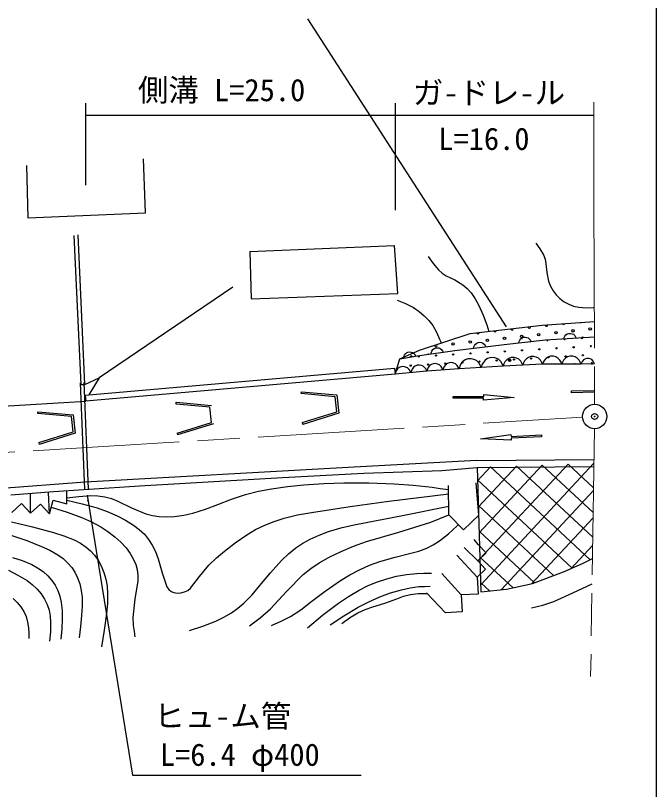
# Model space of a CAD drawing. Units: millimetres, scale not verified. Extents: x 40000 to 680000, y 20000 to 380000.
# Drawn here: x 526411 to 579000, y 260075 to 323574 of the extents above; entities that cross this region are included whole.
import ezdxf
from ezdxf.enums import TextEntityAlignment as Align

# ---------------------------------------------------------------- set-up
doc = ezdxf.new("R2010")
doc.units = ezdxf.units.MM
doc.header["$LTSCALE"] = 1000
doc.header["$PDMODE"] = 32
doc.header["$PDSIZE"] = 500
doc.linetypes.add('CHAIN', pattern=[18.5, 12, -1.5, 3.5, -1.5])
for name, color, linetype, lineweight in [('M-BGD', 7, 'Continuous', 25), ('M-BMK', 2, 'CHAIN', 13), ('M-BMK-SRVR', 3, 'Continuous', 25), ('M-STR-STRC', 7, 'Continuous', 25), ('M-TTL-BAND', 7, 'Continuous', 25)]:
    doc.layers.add(name, color=color, linetype=linetype, lineweight=lineweight)
doc.layers.add('M-OTRS', color=6, linetype='Continuous')
doc.styles.add('ＭＳ ゴシック', font='')
doc.styles.get('ＭＳ ゴシック').set_extended_font_data('MS Gothic')

msp = doc.modelspace()

# ---------------------------------------------------------------- linework, layer by layer
at = {"layer": 'M-BGD'}
for p, q in [((532184, 309656), (532184, 316391)), ((557547, 316391), (557547, 307614)), ((532184, 315391), (557547, 315391)), ((557547, 315391), (573871, 315391)), ((537087, 307389), (536918, 311826)), ((527311, 311280), (527438, 306968)), ((527438, 306968), (537087, 307389)), ((531202, 305515), (531760, 293303)), ((532107, 293303), (531549, 305585)), ((569086, 304907), (569431, 304437)), ((545628, 304209), (557518, 304715)), ((545628, 304209), (545755, 300316)), ((557770, 300779), (557518, 304715)), ((569431, 304437), (569722, 303939)), ((560272, 303790), (560669, 303226)), ((569722, 303939), (569853, 303582)), ((569853, 303582), (569930, 303197)), ((560669, 303226), (561110, 302705)), ((569930, 303197), (570005, 302486)), ((561110, 302705), (561411, 302437)), ((561411, 302437), (561756, 302210)), ((570005, 302486), (570141, 301773)), ((561756, 302210), (562451, 301875)), ((562451, 301875), (563116, 301488)), ((570141, 301773), (570297, 301369)), ((544249, 301291), (533275, 293853)), ((563116, 301488), (563469, 301179)), ((563469, 301179), (563782, 300824)), ((570297, 301369), (570508, 300991)), ((570508, 300991), (570765, 300653)), ((545755, 300316), (557770, 300779)), ((563782, 300824), (564130, 300323)), ((570765, 300653), (571069, 300354)), ((571069, 300354), (571420, 300094)), ((557735, 300221), (558419, 299942)), ((558419, 299942), (559077, 299607)), ((564130, 300323), (564426, 299791)), ((564426, 299791), (564780, 298996)), ((571420, 300094), (571804, 299884)), ((571804, 299884), (572201, 299733)), ((572201, 299733), (572620, 299638)), ((559077, 299607), (559528, 299303)), ((559528, 299303), (559952, 298943)), ((572620, 299638), (573215, 299597)), ((573215, 299597), (573827, 299615)), ((573827, 299615), (573857, 299617)), ((573857, 299617), (573897, 299619)), ((559952, 298943), (560319, 298555)), ((560319, 298555), (560637, 298129)), ((564780, 298996), (565076, 298183)), ((569616, 298171), (573901, 298475)), ((560637, 298129), (560948, 297583)), ((563711, 297473), (569616, 298171)), ((565076, 298183), (565165, 297920)), ((565165, 297920), (565253, 297655)), ((559563, 296109), (563711, 297473)), ((560948, 297583), (561205, 297007)), ((567966, 297127), (568079, 297175)), ((568079, 297175), (568233, 297192)), ((568233, 297192), (568354, 297170)), ((569890, 296953), (573905, 297199)), ((571431, 297163), (571485, 297264)), ((571485, 297264), (571573, 297379)), ((571573, 297379), (571679, 297446)), ((571679, 297446), (571794, 297488)), ((571794, 297488), (571949, 297498)), ((571949, 297498), (572068, 297470)), ((572068, 297470), (572182, 297417)), ((572182, 297417), (572286, 297313)), ((572286, 297313), (572352, 297219)), ((572352, 297219), (572396, 297107)), ((561205, 297007), (561269, 296850)), ((561269, 296850), (561333, 296692)), ((562463, 296092), (566514, 296584)), ((564066, 296500), (564147, 296621)), ((564147, 296621), (564249, 296694)), ((564249, 296694), (564361, 296743)), ((564361, 296743), (564515, 296761)), ((564515, 296761), (564636, 296741)), ((564636, 296741), (564752, 296695)), ((564752, 296695), (564862, 296597)), ((564862, 296597), (564934, 296508)), ((566514, 296584), (569890, 296953)), ((567705, 296714), (567732, 296833)), ((567732, 296833), (567781, 296936)), ((567781, 296936), (567863, 297056)), ((567863, 297056), (567966, 297127)), ((568354, 297170), (568470, 297122)), ((568470, 297122), (568579, 297023)), ((568579, 297023), (568649, 296933)), ((568649, 296933), (568699, 296823)), ((571398, 297046), (571431, 297163)), ((557952, 295415), (559563, 296109)), ((558492, 295897), (558602, 295952)), ((558602, 295952), (558755, 295978)), ((558755, 295978), (558876, 295964)), ((558876, 295964), (558995, 295923)), ((558995, 295923), (559110, 295832)), ((559547, 295692), (562463, 296092)), ((560510, 295824), (560534, 295943)), ((560534, 295943), (560580, 296048)), ((560580, 296048), (560659, 296170)), ((560659, 296170), (560760, 296244)), ((560760, 296244), (560872, 296295)), ((560872, 296295), (561025, 296316)), ((561025, 296316), (561146, 296297)), ((561146, 296297), (561263, 296253)), ((561263, 296253), (561375, 296157)), ((561375, 296157), (561448, 296069)), ((561448, 296069), (561500, 295960)), ((563992, 296277), (564018, 296396)), ((564018, 296396), (564066, 296500)), ((564934, 296508), (564985, 296398)), ((557547, 294143), (557952, 295415)), ((557952, 295415), (559547, 295692)), ((558257, 295468), (558277, 295588)), ((558277, 295588), (558319, 295695)), ((558319, 295695), (558394, 295819)), ((558394, 295819), (558492, 295897)), ((559110, 295832), (559186, 295746)), ((559186, 295746), (559242, 295639)), ((563312, 295313), (563119, 295193)), ((563521, 295394), (563312, 295313)), ((563801, 295411), (563521, 295394)), ((564018, 295355), (563801, 295411)), ((564224, 295259), (564018, 295355)), ((564930, 295301), (564765, 295091)), ((565122, 295421), (564930, 295301)), ((565331, 295502), (565122, 295421)), ((565612, 295519), (565331, 295502)), ((565829, 295463), (565612, 295519)), ((566034, 295367), (565829, 295463)), ((566223, 295178), (566034, 295367)), ((566711, 295338), (566563, 295154)), ((566884, 295443), (566711, 295338)), ((567071, 295513), (566884, 295443)), ((567320, 295525), (567071, 295513)), ((567512, 295474), (567320, 295525)), ((567694, 295385), (567512, 295474)), ((567860, 295216), (567694, 295385)), ((568323, 295415), (568174, 295231)), ((568495, 295521), (568323, 295415)), ((568682, 295590), (568495, 295521)), ((568931, 295602), (568682, 295590)), ((569124, 295551), (568931, 295602)), ((569306, 295463), (569124, 295551)), ((569471, 295293), (569306, 295463)), ((569575, 295140), (569471, 295293)), ((569799, 295294), (569708, 295140)), ((569953, 295468), (569799, 295294)), ((570126, 295563), (569953, 295468)), ((570312, 295622), (570126, 295563)), ((570557, 295622), (570312, 295622)), ((570743, 295563), (570557, 295622)), ((570917, 295468), (570743, 295563)), ((571071, 295294), (570917, 295468)), ((571166, 295140), (571071, 295294)), ((571379, 295294), (571288, 295140)), ((571533, 295468), (571379, 295294)), ((571707, 295563), (571533, 295468)), ((571893, 295622), (571707, 295563)), ((572138, 295622), (571893, 295622)), ((572323, 295563), (572138, 295622)), ((572497, 295468), (572323, 295563)), ((572651, 295295), (572497, 295468)), ((572746, 295141), (572651, 295295)), ((573011, 295321), (572907, 295197)), ((573131, 295391), (573011, 295321)), ((573260, 295436), (573131, 295391)), ((573431, 295441), (573260, 295436)), ((573562, 295403), (573431, 295441)), ((573686, 295340), (573562, 295403)), ((573797, 295222), (573686, 295340)), ((532140, 292433), (557504, 294641)), ((557504, 294641), (557547, 294143)), ((557896, 294683), (557760, 294590)), ((558045, 294747), (557896, 294683)), ((558248, 294767), (558045, 294747)), ((558406, 294734), (558248, 294767)), ((558558, 294669), (558406, 294734)), ((558699, 294538), (558558, 294669)), ((559067, 294720), (558954, 294564)), ((559203, 294813), (559067, 294720)), ((559352, 294877), (559203, 294813)), ((559555, 294897), (559352, 294877)), ((559713, 294863), (559555, 294897)), ((559865, 294799), (559713, 294863)), ((560006, 294668), (559865, 294799)), ((560098, 294549), (560006, 294668)), ((560271, 294693), (560204, 294559)), ((560389, 294847), (560271, 294693)), ((560529, 294936), (560389, 294847)), ((560680, 294996), (560529, 294936)), ((560885, 295011), (560680, 294996)), ((561043, 294972), (560885, 295011)), ((561194, 294903), (561043, 294972)), ((561333, 294767), (561194, 294903)), ((561421, 294644), (561333, 294767)), ((561481, 294495), (561421, 294644)), ((561523, 294651), (561481, 294495)), ((561590, 294785), (561523, 294651)), ((561709, 294939), (561590, 294785)), ((561848, 295028), (561709, 294939)), ((562000, 295089), (561848, 295028)), ((562204, 295103), (562000, 295089)), ((562363, 295064), (562204, 295103)), ((562514, 294995), (562363, 295064)), ((562653, 294859), (562514, 294995)), ((562741, 294736), (562653, 294859)), ((562801, 294588), (562741, 294736)), ((566422, 294804), (562801, 294588)), ((562861, 294800), (562801, 294588)), ((562954, 294983), (562861, 294800)), ((563119, 295193), (562954, 294983)), ((564412, 295070), (564224, 295259)), ((564531, 294900), (564412, 295070)), ((564611, 294696), (564531, 294900)), ((564672, 294908), (564611, 294696)), ((564765, 295091), (564672, 294908)), ((566342, 295008), (566223, 295178)), ((566422, 294804), (566342, 295008)), ((566478, 294992), (566422, 294804)), ((569645, 294958), (566422, 294804)), ((566563, 295154), (566478, 294992)), ((567964, 295063), (567860, 295216)), ((568033, 294881), (567964, 295063)), ((568089, 295069), (568033, 294881)), ((568174, 295231), (568089, 295069)), ((569645, 294958), (569575, 295140)), ((569708, 295140), (569645, 294958)), ((572806, 294959), (569645, 294958)), ((571225, 294958), (571166, 295140)), ((571288, 295140), (571225, 294958)), ((572806, 294959), (572746, 295141)), ((572846, 295087), (572806, 294959)), ((573912, 294990), (572806, 294959)), ((572907, 295197), (572846, 295087)), ((573866, 295116), (573797, 295222)), ((573912, 294990), (573866, 295116)), ((557547, 294143), (532184, 291935)), ((560162, 294403), (557547, 294143)), ((557585, 294299), (557547, 294143)), ((557647, 294434), (557585, 294299)), ((557760, 294590), (557647, 294434)), ((558790, 294419), (558699, 294538)), ((558854, 294273), (558790, 294419)), ((558892, 294429), (558854, 294273)), ((558954, 294564), (558892, 294429)), ((560162, 294403), (560098, 294549)), ((562801, 294588), (560162, 294403)), ((560204, 294559), (560162, 294403)), ((531730, 293450), (532071, 284696)), ((532029, 293462), (532371, 284708)), ((532107, 293303), (533275, 293853)), ((533275, 293853), (532428, 292458)), ((531760, 293303), (532107, 293303)), ((532140, 292433), (532184, 291935)), ((523241, 291410), (532184, 291935)), ((564232, 287063), (553717, 286494)), ((564232, 287063), (573875, 287162)), ((553717, 286494), (532133, 285277)), ((561393, 286234), (564294, 286501)), ((564294, 286501), (573866, 286578)), ((564294, 286501), (564598, 276303)), ((565386, 286539), (564327, 285403)), ((567506, 286613), (564390, 283272)), ((569626, 286688), (564454, 281140)), ((571746, 286762), (564518, 279009)), ((573866, 286836), (564581, 276877)), ((573547, 278931), (565386, 286539)), ((573772, 280771), (567506, 286613)), ((573803, 282793), (569626, 286688)), ((573835, 284815), (571746, 286762)), ((548326, 285664), (554995, 286032)), ((554995, 286032), (561393, 286234)), ((532133, 285277), (521927, 284537)), ((536593, 284994), (543161, 285362)), ((543161, 285362), (548326, 285664)), ((550062, 285078), (551699, 285187)), ((551699, 285187), (553345, 285236)), ((553345, 285236), (555412, 285223)), ((555412, 285223), (557490, 285149)), ((557490, 285149), (559044, 285042)), ((564411, 282592), (564192, 285248)), ((572083, 278244), (564325, 285478)), ((526027, 284258), (529526, 284526)), ((529526, 284526), (532028, 284693)), ((530633, 283505), (530632, 284564)), ((532028, 284693), (532461, 284727)), ((532461, 284727), (536593, 284994)), ((545291, 284274), (546339, 284543)), ((546339, 284543), (547409, 284754)), ((547409, 284754), (548726, 284945)), ((548726, 284945), (550062, 285078)), ((559044, 285042), (560592, 284875)), ((560592, 284875), (561264, 284781)), ((561264, 284781), (561945, 284676)), ((561969, 282617), (561941, 285004)), ((573831, 284600), (566243, 276460)), ((527655, 282743), (527654, 284342)), ((529199, 282688), (529132, 284453)), ((530632, 284003), (531616, 284125)), ((531616, 284125), (532596, 284187)), ((532286, 284216), (536023, 261246)), ((532596, 284187), (533170, 284168)), ((533170, 284168), (533741, 284088)), ((533741, 284088), (534277, 283943)), ((534277, 283943), (534801, 283738)), ((543003, 283458), (544136, 283894)), ((544136, 283894), (545291, 284274)), ((557037, 283726), (559492, 284032)), ((559492, 284032), (561949, 284330)), ((526110, 282798), (526910, 283542)), ((526910, 283542), (527655, 282743)), ((527655, 282743), (528454, 283488)), ((528454, 283488), (529199, 282688)), ((529199, 282688), (529507, 283813)), ((529351, 283243), (530638, 282835)), ((529507, 283813), (530633, 283505)), ((530633, 283801), (531882, 283518)), ((531882, 283518), (533112, 283177)), ((532369, 283710), (532350, 283824)), ((534801, 283738), (535932, 283190)), ((541993, 283072), (543003, 283458)), ((550693, 282811), (553863, 283299)), ((553863, 283299), (557037, 283726)), ((558153, 282547), (561961, 283308)), ((570547, 277626), (564388, 283368)), ((530638, 282835), (531903, 282371)), ((533112, 283177), (533938, 282886)), ((533938, 282886), (534744, 282538)), ((535932, 283190), (537099, 282692)), ((537099, 282692), (537641, 282549)), ((539450, 282465), (540221, 282576)), ((540221, 282576), (540969, 282744)), ((540969, 282744), (541993, 283072)), ((548442, 282323), (549559, 282596)), ((549559, 282596), (550693, 282811)), ((561233, 282307), (561969, 282617)), ((563177, 281384), (561969, 282617)), ((564411, 282592), (563177, 281384)), ((526089, 282045), (527811, 281634)), ((531903, 282371), (532660, 282033)), ((532660, 282033), (533401, 281636)), ((534744, 282538), (535430, 282180)), ((535430, 282180), (536103, 281760)), ((537641, 282549), (538197, 282465)), ((538197, 282465), (538822, 282435)), ((538822, 282435), (539450, 282465)), ((546866, 281763), (547644, 282071)), ((547644, 282071), (548442, 282323)), ((554341, 281828), (558153, 282547)), ((557857, 281186), (560492, 282012)), ((560492, 282012), (561233, 282307)), ((573797, 282363), (568754, 276954)), ((527811, 281634), (529542, 281158)), ((533401, 281636), (534000, 281251)), ((536103, 281760), (536565, 281411)), ((536565, 281411), (536982, 281021)), ((545385, 280970), (546112, 281394)), ((546112, 281394), (546866, 281763)), ((552086, 281233), (553210, 281561)), ((553210, 281561), (554341, 281828)), ((561926, 281056), (562648, 281704)), ((562648, 281704), (562701, 281753)), ((562701, 281753), (562761, 281808)), ((526120, 280907), (527337, 280496)), ((529542, 281158), (530388, 280882)), ((530388, 280882), (531222, 280546)), ((534000, 281251), (534573, 280811)), ((534573, 280811), (535047, 280374)), ((536982, 281021), (537335, 280587)), ((544445, 280320), (545385, 280970)), ((550589, 280625), (551319, 280954)), ((551319, 280954), (552086, 281233)), ((555203, 280418), (557857, 281186)), ((561183, 280470), (561926, 281056)), ((568987, 277030), (564450, 281259)), ((527337, 280496), (528541, 280025)), ((531222, 280546), (531732, 280282)), ((531732, 280282), (532213, 279964)), ((535047, 280374), (535482, 279891)), ((537335, 280587), (537628, 280131)), ((537628, 280131), (537890, 279590)), ((543547, 279625), (544445, 280320)), ((549411, 279896), (549983, 280285)), ((549983, 280285), (550589, 280625)), ((553122, 279615), (554146, 280043)), ((554146, 280043), (555203, 280418)), ((560159, 279877), (560685, 280146)), ((560685, 280146), (561183, 280470)), ((564369, 280175), (564030, 280589)), ((564369, 280175), (565018, 279488)), ((573762, 280126), (571958, 278191)), ((528541, 280025), (529221, 279705)), ((529221, 279705), (529874, 279331)), ((532213, 279964), (532574, 279656)), ((532574, 279656), (532901, 279296)), ((535482, 279891), (535818, 279439)), ((535818, 279439), (536102, 278957)), ((537890, 279590), (538108, 278997)), ((542890, 279071), (543547, 279625)), ((548240, 278862), (548804, 279400)), ((548804, 279400), (549411, 279896)), ((552213, 279170), (553122, 279615)), ((557554, 279146), (558846, 279461)), ((558846, 279461), (559512, 279640)), ((559512, 279640), (560159, 279877)), ((564331, 278838), (563220, 279930)), ((565018, 279488), (564331, 278838)), ((526170, 279122), (526967, 278855)), ((526967, 278855), (527750, 278528)), ((529874, 279331), (530317, 279014)), ((530317, 279014), (530717, 278654)), ((532901, 279296), (533196, 278877)), ((533196, 278877), (533448, 278413)), ((536102, 278957), (536281, 278544)), ((538108, 278997), (538440, 277838)), ((542270, 278468), (542890, 279071)), ((547325, 277850), (548240, 278862)), ((551330, 278670), (552213, 279170)), ((555451, 278470), (556293, 278777)), ((556293, 278777), (557554, 279146)), ((564294, 277502), (562618, 279308)), ((564331, 278838), (564981, 278151)), ((567227, 276619), (564513, 279149)), ((572929, 278604), (573746, 279036)), ((527750, 278528), (528224, 278265)), ((528224, 278265), (528672, 277948)), ((530717, 278654), (531021, 278299)), ((531021, 278299), (531279, 277907)), ((533448, 278413), (533660, 277891)), ((536281, 278544), (536399, 278118)), ((541499, 277541), (542270, 278468)), ((550024, 277728), (550654, 278220)), ((550654, 278220), (551330, 278670)), ((554635, 278108), (555451, 278470)), ((564981, 278151), (564294, 277502)), ((571363, 277937), (572929, 278604)), ((525845, 278067), (526614, 277671)), ((526614, 277671), (527358, 277220)), ((528672, 277948), (529060, 277602)), ((529060, 277602), (529404, 277215)), ((531279, 277907), (531507, 277447)), ((533660, 277891), (533818, 277341)), ((536399, 278118), (536453, 277671)), ((536453, 277671), (536448, 277207)), ((538440, 277838), (538832, 276693)), ((540780, 276581), (541499, 277541)), ((546457, 276801), (547325, 277850)), ((548657, 276331), (550024, 277728)), ((553068, 277220), (553834, 277689)), ((553834, 277689), (554635, 278108)), ((556876, 277369), (557673, 277565)), ((557673, 277565), (558493, 277704)), ((558493, 277704), (559327, 277785)), ((559327, 277785), (559924, 277812)), ((559924, 277812), (560531, 277828)), ((562986, 276033), (561395, 277783)), ((564294, 277502), (564374, 276113)), ((568830, 276970), (571363, 277937)), ((527358, 277220), (527788, 276891)), ((527788, 276891), (528182, 276514)), ((529404, 277215), (529672, 276826)), ((531507, 277447), (531684, 276950)), ((531684, 276950), (531811, 276406)), ((533818, 277341), (533922, 276752)), ((536448, 277207), (536214, 275698)), ((551826, 276350), (553068, 277220)), ((555339, 276799), (556105, 277117)), ((556105, 277117), (556876, 277369)), ((565296, 276369), (564576, 277040)), ((566698, 276503), (568830, 276970)), ((572145, 276217), (573713, 276941)), ((528182, 276514), (528514, 276115)), ((529672, 276826), (529886, 276407)), ((529886, 276407), (530055, 275926)), ((531811, 276406), (531878, 275856)), ((533922, 276752), (533965, 276152)), ((538832, 276693), (538986, 276488)), ((538986, 276488), (539179, 276332)), ((539179, 276332), (539406, 276235)), ((539406, 276235), (539665, 276193)), ((539972, 276206), (540285, 276282)), ((540285, 276282), (540549, 276406)), ((540549, 276406), (540780, 276581)), ((545821, 276059), (546457, 276801)), ((547335, 274891), (548657, 276331)), ((550623, 275434), (551826, 276350)), ((553735, 275917), (554597, 276426)), ((554597, 276426), (555339, 276799)), ((557174, 276201), (558077, 276470)), ((558077, 276470), (558780, 276623)), ((558780, 276623), (559501, 276719)), ((559501, 276719), (559957, 276743)), ((559957, 276743), (560424, 276749)), ((564598, 276303), (566698, 276503)), ((570572, 275497), (572145, 276217)), ((526214, 275746), (526555, 275424)), ((528514, 276115), (528796, 275681)), ((528796, 275681), (529005, 275256)), ((530055, 275926), (530166, 275426)), ((531878, 275856), (531887, 275107)), ((533965, 276152), (533947, 275343)), ((536214, 275698), (536040, 274185)), ((539665, 276193), (539972, 276206)), ((545155, 275374), (545821, 276059)), ((552904, 275356), (553735, 275917)), ((555396, 275482), (556292, 275876)), ((556292, 275876), (557174, 276201)), ((556717, 275361), (557688, 275726)), ((557688, 275726), (558241, 275932)), ((558241, 275932), (558814, 276081)), ((558814, 276081), (559446, 276144)), ((559446, 276144), (560091, 276148)), ((560091, 276148), (560142, 276147)), ((561678, 274564), (560134, 276201)), ((560142, 276147), (560203, 276146)), ((564374, 276113), (562986, 276033)), ((562986, 276033), (563066, 274644)), ((526555, 275424), (526861, 275052)), ((526861, 275052), (527098, 274672)), ((529005, 275256), (529161, 274802)), ((530166, 275426), (530240, 274753)), ((531887, 275107), (531837, 274359)), ((533947, 275343), (533868, 274526)), ((544130, 274566), (544662, 274947)), ((544662, 274947), (545155, 275374)), ((549815, 274827), (550623, 275434)), ((551607, 274371), (552904, 275356)), ((553359, 274328), (554528, 275034)), ((554528, 275034), (555396, 275482)), ((555087, 274833), (555727, 275054)), ((555727, 275054), (556717, 275361)), ((568752, 274970), (569672, 275205)), ((569672, 275205), (570572, 275497)), ((527098, 274672), (527283, 274260)), ((529161, 274802), (529258, 274303)), ((530240, 274753), (530254, 274082)), ((531837, 274359), (531745, 273445)), ((533868, 274526), (533682, 273159)), ((543499, 274201), (544130, 274566)), ((546496, 274170), (547335, 274891)), ((548985, 274278), (549815, 274827)), ((550359, 273347), (551607, 274371)), ((552228, 273575), (553359, 274328)), ((553825, 274156), (554483, 274561)), ((554483, 274561), (555087, 274833)), ((563066, 274644), (561678, 274564)), ((527283, 274260), (527407, 273811)), ((527407, 273811), (527473, 273349)), ((529258, 274303), (529297, 273783)), ((529297, 273783), (529279, 273020)), ((530254, 274082), (530215, 273246)), ((536040, 274185), (536072, 273522)), ((541770, 273479), (542836, 273886)), ((542836, 273886), (543499, 274201)), ((545615, 273493), (546496, 274170)), ((547420, 273526), (548219, 273876)), ((548219, 273876), (548985, 274278)), ((553193, 273696), (553825, 274156)), ((527473, 273349), (527500, 272919)), ((530215, 273246), (530142, 272414)), ((531745, 273445), (531646, 272523)), ((533682, 273159), (533479, 271790)), ((536072, 273522), (536164, 272861)), ((540692, 273132), (541770, 273479)), ((527500, 272919), (527511, 272475)), ((529279, 273020), (529213, 272254)), ((536164, 272861), (536185, 272733)), ((536185, 272733), (536207, 272604)), ((536023, 261246), (554772, 261246))]:
    msp.add_line(p, q, dxfattribs=at)
for centre, radius in [((573556, 297857), 99.5), ((566527, 297088), 99.5), ((567933, 297242), 99.5), ((569338, 297395), 99.5), ((570744, 297549), 99.5), ((572150, 297703), 99.5), ((562309, 296627), 99.5), ((563715, 296781), 99.5), ((565121, 296934), 99.5), ((563734, 295853), 49.8), ((565145, 295937), 49.8), ((566557, 296021), 49.8), ((567969, 296105), 49.8), ((569381, 296189), 49.8), ((570792, 296273), 49.8), ((572204, 296357), 49.8), ((573616, 296441), 49.8), ((559499, 295600), 49.8), ((560910, 295684), 49.8), ((562322, 295769), 49.8), ((565893, 295273), 49.8), ((566952, 295277), 100), ((566952, 295277), 87.5), ((566952, 295277), 75), ((566952, 295277), 62.5), ((566952, 295277), 50), ((566952, 295277), 37.5), ((566952, 295277), 25), ((566952, 295277), 12.5), ((567305, 295357), 49.8), ((568717, 295441), 49.8), ((570129, 295525), 49.8), ((571540, 295609), 49.8), ((572952, 295694), 49.8), ((558835, 294852), 49.8), ((560247, 294937), 49.8), ((561658, 295021), 49.8), ((563070, 295105), 49.8), ((564482, 295189), 49.8)]:
    msp.add_circle(centre, radius, dxfattribs=at)
for centre, radius, start, end in [((567153, 297868), 99.5, 179.70746, 13.77643), ((568559, 298022), 99.5, 172.45322, 21.03067), ((569964, 298175), 99.5, 172.07269, 16.04379), ((571370, 298329), 99.5, 203.54561, 344.57086), ((572776, 298483), 99.5, 245.08705, 303.02942), ((564341, 297560), 99.5, 193.99298, 359.49091), ((565747, 297714), 99.5, 186.8494, 6.63449), ((572930, 297077), 99.5, 42.42111, 144.60782), ((560903, 296473), 99.5, 150.78156, 65.61426), ((568633, 296853), 49.8, 234.92044, 317.55981), ((570044, 296937), 49.8, 153.07864, 33.95029), ((571456, 297021), 49.8, 149.55914, 37.46982), ((572868, 297105), 49.8, 145.88733, 41.1416), ((558871, 295540), 99.5, 30.1618, 169.49997), ((560277, 295693), 99.5, 86.76904, 108.84659), ((572288, 294946), 49.8, 15.1254, 164.90469), ((573700, 295030), 49.8, 294.12369, 249.08331)]:
    msp.add_arc(centre, radius, start, end, dxfattribs=at)
at = {"layer": 'M-BMK'}
for p, q in [((573871, 316460), (573871, 305782)), ((573871, 308282), (573922, 291676)), ((509395, 286739), (572927, 290615)), ((573909, 289676), (573597, 269349))]:
    msp.add_line(p, q, dxfattribs=at)
at = {"layer": 'M-BMK-SRVR'}
for radius in [1000, 30, 30]:
    msp.add_circle((573925, 290676), radius, dxfattribs=at)
at = {"layer": 'M-OTRS'}
msp.add_point((573923, 290676), dxfattribs=at)
at = {"layer": 'M-STR-STRC'}
for p, q in [((566691, 298026), (550397, 323306)), ((572029, 292780), (573918, 292819)), ((572032, 292630), (572029, 292780)), ((549859, 292557), (549873, 292706)), ((552643, 292302), (549859, 292557)), ((549873, 292706), (552779, 292440)), ((552769, 291056), (552643, 292302)), ((552779, 292440), (552931, 290949)), ((562319, 292178), (562320, 292328)), ((564819, 292173), (562319, 292178)), ((562320, 292328), (564820, 292323)), ((567320, 292243), (564819, 292023)), ((564819, 292023), (564819, 292173)), ((564820, 292323), (564820, 292473)), ((564820, 292473), (567320, 292243)), ((573919, 292669), (572032, 292630)), ((539581, 291691), (539594, 291841)), ((542364, 291436), (539581, 291691)), ((539594, 291841), (542501, 291574)), ((528233, 290920), (528247, 291069)), ((531017, 290665), (528233, 290920)), ((528247, 291069), (531154, 290803)), ((542491, 290190), (542364, 291436)), ((549941, 290171), (552769, 291056)), ((552931, 290949), (549986, 290028)), ((531144, 289419), (531017, 290665)), ((531154, 290803), (531305, 289312)), ((539663, 289305), (542491, 290190)), ((542653, 290084), (539708, 289162)), ((549941, 290171), (549986, 290028)), ((528315, 288534), (531144, 289419)), ((531305, 289312), (528360, 288390)), ((539663, 289305), (539708, 289162)), ((564572, 288840), (567057, 289191)), ((567057, 289191), (567065, 289041)), ((567065, 289041), (569562, 289167)), ((569569, 289018), (567072, 288891)), ((569562, 289167), (569569, 289018)), ((528315, 288534), (528360, 288390)), ((567080, 288741), (564572, 288840)), ((567072, 288891), (567080, 288741))]:
    msp.add_line(p, q, dxfattribs=at)
at = {"layer": 'M-TTL-BAND'}
msp.add_line((579000, 20000), (579000, 370000), dxfattribs=at)

# ---------------------------------------------------------------- texts
at = {"layer": 'M-BGD', "style": 'ＭＳ ゴシック'}
for s, p in [('側溝 L=25.0', (536455, 315991)), ('ガ-ドレ-ル', (559007, 315772)), ('L=16.0', (561098, 311991)), ('ヒュ-ム管', (537789, 264633)), ('L=6.4 φ400', (538255, 261468))]:
    msp.add_text(s, height=1833, dxfattribs=at).set_placement(p, align=Align.BOTTOM_LEFT)

doc.saveas('drawing.dxf')
